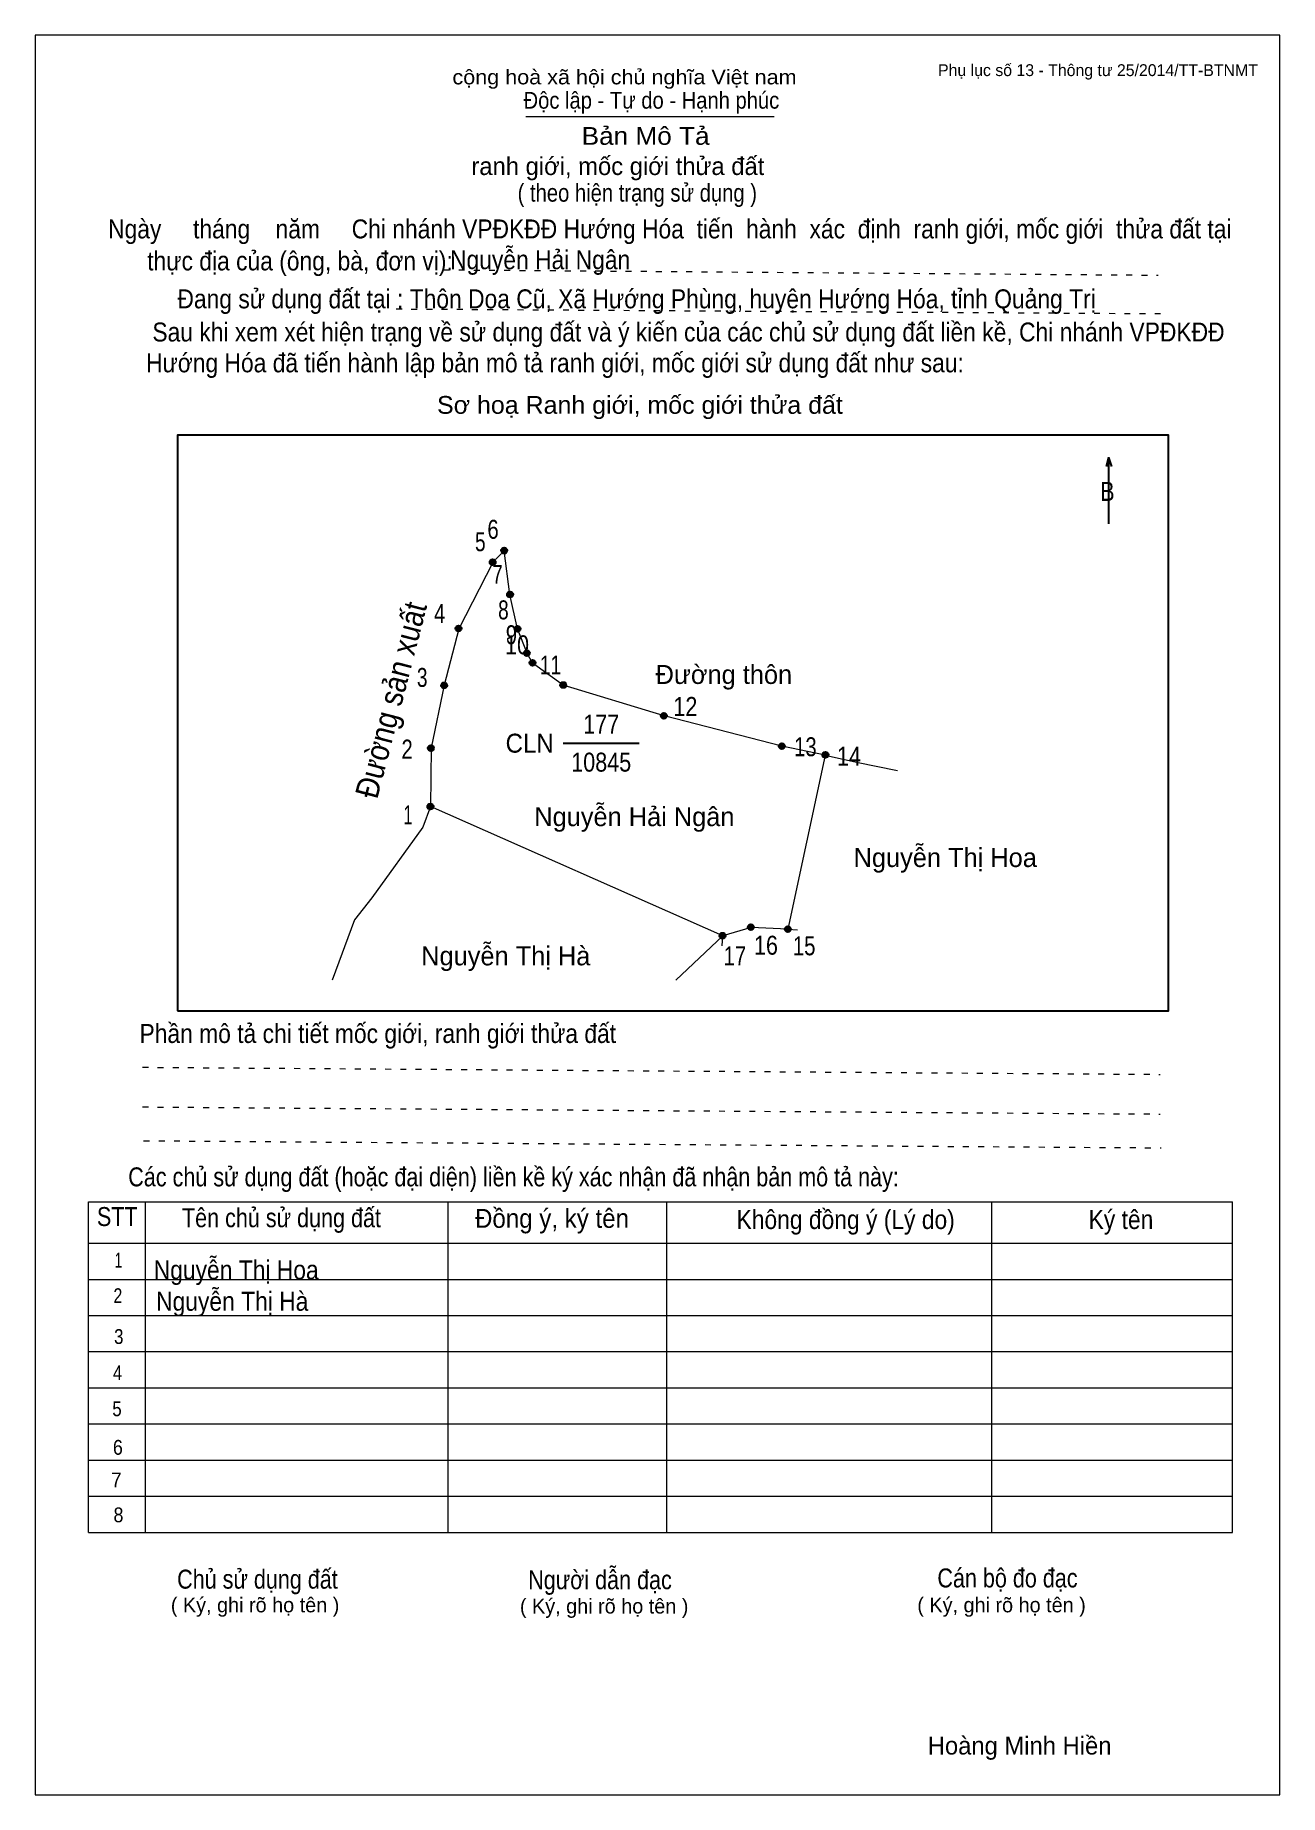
# Model space of a CAD drawing. Header units: centimetres. Extents: x 0 to 21, y 0 to 29.7.
import ezdxf
from ezdxf.enums import TextEntityAlignment as Align

# ---------------------------------------------------------------- set-up
doc = ezdxf.new("R2010")
doc.units = ezdxf.units.CM
doc.header["$LTSCALE"] = 0.13
doc.linetypes.add('DOTTED', pattern=[1.5, 0.3, -1.2])
for name, color, linetype, lineweight in [('1', 7, 'Continuous', 13), ('32', 7, 'Continuous', 25), ('33', 7, 'Continuous', 25), ('6', 7, 'Continuous', 13), ('62', 7, 'Continuous', 13)]:
    doc.layers.add(name, color=color, linetype=linetype, lineweight=lineweight)
for name, color, linetype in [('2', 7, 'Continuous'), ('34', 7, 'Continuous'), ('63', 7, 'Continuous')]:
    doc.layers.add(name, color=color, linetype=linetype)

msp = doc.modelspace()

# ---------------------------------------------------------------- hatches: boundary and pattern name
at = {"layer": '32'}
for points in [[(7.7686, 20.8045, 1), (7.6686, 20.8045, 1)], [(7.9626, 21.0002, 1), (7.8626, 21.0002, 1)], [(8.062, 20.2581, 1), (7.962, 20.2581, 1)], [(7.1934, 19.6855, 1), (7.0934, 19.6855, 1)], [(8.1867, 19.6798, 1), (8.0867, 19.6798, 1)], [(8.3452, 19.2696, 1), (8.2452, 19.2696, 1)], [(8.4398, 19.1054, 1), (8.3398, 19.1054, 1)], [(6.9513, 18.7259, 1), (6.8513, 18.7259, 1)], [(8.9599, 18.732, 1), (8.8599, 18.732, 1)], [(10.6564, 18.2114, 1), (10.5564, 18.2114, 1)], [(6.7267, 17.6659, 1), (6.6267, 17.6659, 1)], [(12.647, 17.7005, 1), (12.547, 17.7005, 1)], [(13.3825, 17.5517, 1), (13.2825, 17.5517, 1)], [(6.7179, 16.68, 1), (6.6179, 16.68, 1)], [(12.1247, 14.6456, 1), (12.0247, 14.6456, 1)], [(12.7482, 14.6114, 1), (12.6482, 14.6114, 1)], [(11.6462, 14.5002, 1), (11.5462, 14.5002, 1)]]:
    msp.add_hatch(color=256, dxfattribs=at).paths.add_polyline_path(points)

# ---------------------------------------------------------------- linework, layer by layer
at = {"layer": '1'}
msp.add_lwpolyline([(21, 0), (21, 29.7), (0, 29.7), (0, 0)], close=True, dxfattribs=at)
at = {"layer": '32'}
for centre in [(7.7186, 20.8045), (7.9126, 21.0002), (8.012, 20.2581), (7.1434, 19.6855), (8.1367, 19.6798), (8.2952, 19.2696), (8.3898, 19.1054), (6.9013, 18.7259), (8.9099, 18.732), (10.6064, 18.2114), (6.6767, 17.6659), (12.597, 17.7005), (13.3325, 17.5517), (6.6679, 16.68), (12.0747, 14.6456), (12.6982, 14.6114), (11.5962, 14.5002)]:
    msp.add_circle(centre, 0.05, dxfattribs=at)
at = {"layer": '33'}
msp.add_line((8.91, 17.75), (10.19, 17.75), dxfattribs=at)
at = {"layer": '6'}
msp.add_line((11.6, 14.5), (6.67, 16.68), dxfattribs=at)
for points in [[(13.33, 17.55), (12.6, 17.7), (10.61, 18.21), (8.91, 18.73), (8.39, 19.1), (8.3, 19.27), (8.14, 19.68), (8.01, 20.26), (7.91, 21), (7.72, 20.8), (7.15, 19.68), (6.9, 18.73), (6.68, 17.67), (6.67, 16.68)], [(13.33, 17.55), (12.7, 14.61), (12.86, 14.6)], [(13.33, 17.55), (13.86, 17.43), (14.55, 17.29)], [(6.67, 16.68), (6.54, 16.33), (5.68, 15.14), (5.39, 14.77), (5.01, 13.75)], [(12.7, 14.61), (12.08, 14.64), (11.6, 14.5)], [(11.59, 14.33), (11.6, 14.5), (10.81, 13.75)]]:
    msp.add_lwpolyline(points, dxfattribs=at)
at = {"layer": '62'}
for p, q in [((8.28, 28.33), (12.47, 28.33)), ((0.9, 10.01), (20.2, 10.01)), ((0.9, 4.43), (0.9, 10.01)), ((1.86, 4.43), (1.86, 10.01)), ((6.97, 4.43), (6.97, 9.99)), ((10.66, 4.43), (10.66, 9.99)), ((16.14, 4.43), (16.14, 10.01)), ((20.2, 4.43), (20.2, 10.01)), ((0.9, 9.31), (20.2, 9.31)), ((0.9, 8.7), (20.2, 8.7)), ((0.9, 8.09), (20.2, 8.09)), ((0.9, 7.48), (20.2, 7.48)), ((0.9, 6.87), (20.2, 6.87)), ((0.9, 6.26), (20.2, 6.26)), ((0.9, 5.65), (20.2, 5.65)), ((0.9, 5.04), (20.2, 5.04)), ((0.9, 4.43), (20.2, 4.43))]:
    msp.add_line(p, q, dxfattribs=at)
at = {"layer": '62', "linetype": 'DOTTED'}
for p, q in [((6.89, 25.74), (18.95, 25.65)), ((6.09, 25.08), (19.04, 25)), ((1.81, 12.28), (18.98, 12.16)), ((1.81, 11.61), (18.98, 11.49)), ((1.83, 11.04), (19, 10.92))]:
    msp.add_line(p, q, dxfattribs=at)
at = {"layer": '62', "lineweight": 25}
for p, q in [((18.11, 22.58), (18.11, 21.45)), ((18.11, 22.57), (18.07, 22.42)), ((18.11, 22.57), (18.16, 22.42))]:
    msp.add_line(p, q, dxfattribs=at)
msp.add_lwpolyline([(2.4, 13.23), (19.12, 13.23), (19.12, 22.95), (2.4, 22.95)], close=True, dxfattribs=at)

# ---------------------------------------------------------------- texts
at = {"layer": '2', "width": 0.9}
msp.add_text('Đường sản xuất', height=0.3899, rotation=75.569, dxfattribs=at).set_placement((6.1921, 18.4314), align=Align.CENTER)
at = {"layer": '32'}
for s, width, p in [('6', 0.8, (7.725, 21.2)), ('5', 0.75, (7.51, 20.99)), ('7', 0.75, (7.8, 20.44)), ('4', 0.8, (6.825, 19.78)), ('8', 0.75, (7.9, 19.84)), ('9', 0.8, (8.035, 19.42)), ('10', 0.85, (8.13, 19.25)), ('3', 0.75, (6.53, 18.7)), ('11', 0.75, (8.695, 18.91)), ('12', 0.85, (10.97, 18.21)), ('13', 0.8, (12.995, 17.53)), ('2', 0.8, (6.275, 17.49)), ('14', 0.85, (13.73, 17.37)), ('1', 0.65, (6.29, 16.38)), ('17', 0.8, (11.805, 14)), ('16', 0.85, (12.33, 14.18)), ('15', 0.8, (12.975, 14.17))]:
    msp.add_text(s, height=0.32, dxfattribs=dict(at, width=width)).set_placement(p, align=Align.CENTER)
at = {"layer": '33'}
for s, p in [('Đường thôn', (11.62, 18.75)), ('Nguyễn Hải Ngân', (10.11, 16.35)), ('Nguyễn Thị Hoa', (15.355, 15.66)), ('Nguyễn Thị Hà', (7.94, 14))]:
    msp.add_text(s, height=0.32, dxfattribs=at).set_placement(p, align=Align.CENTER)
at = {"layer": '33', "width": 0.85}
for s, p in [('177', (9.55, 17.91)), ('10845', (9.55, 17.27))]:
    msp.add_text(s, height=0.32, dxfattribs=at).set_placement(p, align=Align.CENTER)
at = {"layer": '33', "width": 0.95}
msp.add_text('CLN', height=0.32, dxfattribs=at).set_placement((8.75, 17.59), align=Align.RIGHT)
at = {"layer": '34', "width": 0.9}
for s, p in [('Nguyễn Hải Ngân', (7, 25.75)), ('Nguyễn Thị Hoa', (2, 8.7)), ('Nguyễn Thị Hà', (2.04, 8.17))]:
    msp.add_text(s, height=0.32, dxfattribs=at).set_placement(p)
at = {"layer": '62'}
for s, height, width, p in [('cộng hoà xã hội chủ nghĩa Việt nam', 0.2474, 1.1, (7.04, 28.87)), ('Độc lập - Tự do - Hạnh phúc', 0.2828, 0.9, (8.24, 28.46)), ('Bản Mô Tả', 0.3, 1.1, (9.22, 27.85)), ('( theo hiện trạng sử dụng )', 0.3, 0.85, (8.14, 26.89)), ('Ngày     tháng    năm     Chi nhánh VPĐKĐĐ Hướng Hóa  tiến  hành  xác  định  ranh giới, mốc giới  thửa đất tại ', 0.32, 0.9, (1.23, 26.27)), ('thực địa của (ông, bà, đơn vị): ', 0.32, 0.9, (1.89, 25.73)), ('Đang sử dụng đất tại : Thôn Doa Cũ, Xã Hướng Phùng, huyện Hướng Hóa, tỉnh Quảng Trị', 0.32, 0.9, (2.4, 25.09)), (' Sau khi xem xét hiện trạng về sử dụng đất và ý kiến của các chủ sử dụng đất liền kề, Chi nhánh VPĐKĐĐ ', 0.32, 0.9, (1.87, 24.53)), ('Hướng Hóa đã tiến hành lập bản mô tả ranh giới, mốc giới sử dụng đất như sau:', 0.32, 0.9, (1.87, 24.01)), ('Sơ hoạ Ranh giới, mốc giới thửa đất', 0.3, 1.05, (6.78, 23.31)), ('B', 0.32, 0.85, (17.97, 21.84)), ('Phần mô tả chi tiết mốc giới, ranh giới thửa đất ', 0.32, 0.9, (1.76, 12.69)), ('Các chủ sử dụng đất (hoặc đại diện) liền kề ký xác nhận đã nhận bản mô tả này:', 0.32, 0.85, (1.57, 10.27))]:
    msp.add_text(s, height=height, dxfattribs=dict(at, width=width)).set_placement(p)
msp.add_text('ranh giới, mốc giới thửa đất', height=0.3, dxfattribs=at).set_placement((7.36, 27.34))
for s, height, width, p in [('STT', 0.32, 0.85, (1.385, 9.6)), ('Tên chủ sử dụng đất', 0.32, 0.85, (4.155, 9.58)), ('Đồng ý, ký tên', 0.32, 0.95, (8.72, 9.57)), ('Không đồng ý (Lý do)', 0.32, 0.9, (13.675, 9.55)), ('Ký tên', 0.32, 0.9, (18.32, 9.55)), ('1', 0.25, 0.7, (1.405, 8.9)), ('2', 0.25, 0.8, (1.395, 8.3)), ('3', 0.25, 0.85, (1.41, 7.61)), ('4', 0.25, 0.85, (1.39, 7)), ('5', 0.25, 0.85, (1.38, 6.39)), ('6', 0.25, 0.9, (1.395, 5.74)), ('7', 0.25, 0.95, (1.37, 5.19)), ('8', 0.25, 0.9, (1.405, 4.6)), ('Người dẫn đạc', 0.32, 0.85, (9.53, 3.47)), ('Chủ sử dụng đất', 0.32, 0.85, (3.75, 3.48)), ('Cán bộ đo đạc', 0.32, 0.85, (16.405, 3.5))]:
    msp.add_text(s, height=height, dxfattribs=dict(at, width=width)).set_placement(p, align=Align.CENTER)
for p in [(3.71, 3.08), (9.6, 3.06), (16.305, 3.08)]:
    msp.add_text('( Ký, ghi rõ họ tên )', height=0.25, dxfattribs=at).set_placement(p, align=Align.CENTER)
at = {"layer": '63'}
msp.add_text('Phụ lục số 13 - Thông tư 25/2014/TT-BTNMT', height=0.2, dxfattribs=at).set_placement((20.63, 29.01), align=Align.RIGHT)
msp.add_text('Hoàng Minh Hiền', height=0.3, dxfattribs=at).set_placement((16.61, 0.68), align=Align.CENTER)

doc.saveas('drawing.dxf')
